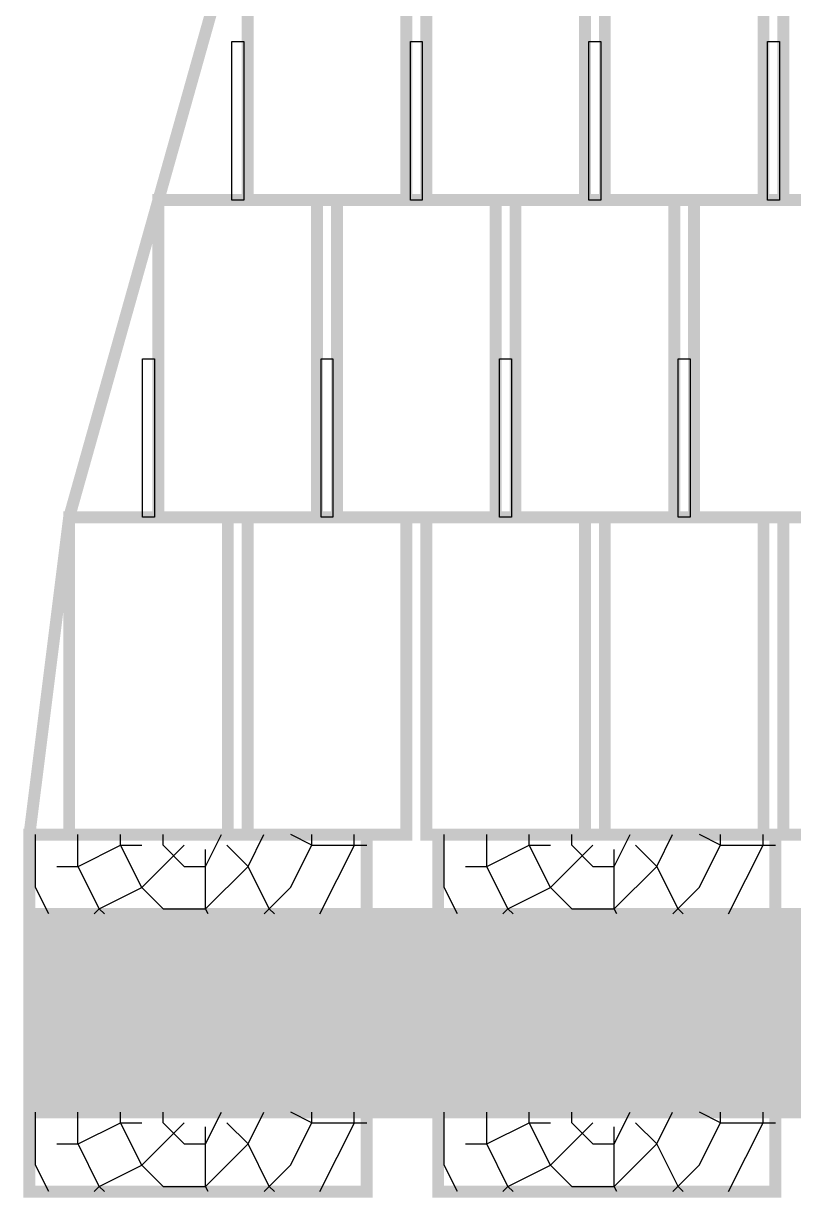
# Model space of a CAD drawing. Header units: millimetres. Extents: x -300689 to 10556, y -104928 to 107291.
# Drawn here: x -18831.88 to -18804.71, y 27967.05 to 28008.49 of the extents above; entities that cross this region are included whole.
import ezdxf

# ---------------------------------------------------------------- set-up
doc = ezdxf.new("R2010")
doc.units = ezdxf.units.MM
doc.layers.add('линии', color=7, linetype='Continuous')

msp = doc.modelspace()

# ---------------------------------------------------------------- hatches: boundary and pattern name
at = {"layer": 'линии', "linetype": 'ByBlock', "ltscale": 0.25}
h = msp.add_hatch(dxfattribs=at)
h.set_pattern_fill('TRONCO', color=256, scale=15, style=0, pattern_type=2)
h.set_pattern_definition([(0, (2006.531, 1046.974), (15, 15), [4.5, -10.5]), (0, (2006.531, 1047.724), (15, 15), [4.5, -10.5]), (0, (2007.281, 1049.224), (15, 15), [3, -12]), (0, (2008.031, 1050.724), (15, 15), [2.25, -12.75]), (0, (2008.031, 1052.224), (15, 15), [1.5, -13.5]), (0, (2004.281, 1053.724), (15, 15), [0.75, -3.75, 0.75, -9.75]), (0, (2006.531, 1054.474), (15, 15), [0.75, -6, 2.25, -6]), (0, (2009.531, 1055.224), (15, 15), [0.75, -0.75, 0.75, -12.75]), (0, (2008.781, 1055.974), (15, 15), [0.75, -14.25]), (0, (2008.031, 1057.474), (15, 15), [2.25, -12.75]), (0, (2008.031, 1058.974), (15, 15), [3, -12]), (0, (2007.281, 1060.474), (15, 15), [3.75, -4.5, 0.75, -6]), (90, (2001.281, 1051.474), (-15, 15), [0.75, -1.5, 3.75, -9]), (90, (2002.031, 1052.974), (-15, 15), [0.75, -0.75, 2.25, -11.25]), (90, (2002.781, 1058.974), (-15, 15), [1.5, -13.5]), (90, (2003.531, 1052.974), (-15, 15), [3, -4.5, 0.75, -6.75]), (90, (2004.281, 1061.224), (-15, 15), [0.75, -14.25]), (90, (2005.031, 1053.724), (-15, 15), [2.25, -12.75]), (90, (2006.531, 1054.474), (-15, 15), [1.5, -13.5]), (90, (2008.031, 1054.474), (-15, 15), [0.75, -2.25, 2.25, -9.75]), (90, (2008.781, 1055.224), (-15, 15), [0.75, -14.25]), (90, (2009.531, 1052.224), (-15, 15), [2.1, -12.9]), (90, (2010.281, 1049.224), (-15, 15), [1.5, -13.5]), (90, (2011.781, 1055.224), (-15, 15), [0.75, -14.25]), (90, (2013.281, 1054.474), (-15, 15), [2.25, -12.75]), (90, (2014.781, 1054.474), (-15, 15), [2.25, -12.75]), (45, (2012.531, 1048.474), (2e-15, 15), [1.06065, -1.06065, 1.06065, -18.0312534]), (45, (2009.531, 1052.224), (2e-15, 15), [2.1213, -19.0919034]), (45, (2003.531, 1059.724), (2e-15, 15), [2.1213, -19.0919034]), (45, (2006.531, 1055.974), (2e-15, 15), [2.1213, -19.0919034]), (45, (2007.281, 1052.974), (2e-15, 15), [2.1213, -19.0919034]), (45, (2011.781, 1049.974), (2e-15, 15), [2.1213, -19.0919034]), (45, (2010.281, 1050.724), (2e-15, 15), [3.18198, -18.0312234]), (45, (2005.781, 1057.474), (2e-15, 15), [1.06065, -20.1525534]), (45, (2005.031, 1058.974), (2e-15, 15), [1.06065, -20.1525534]), (45, (2011.031, 1058.974), (2e-15, 15), [1.06065, -20.1525534]), (45, (2005.031, 1051.474), (2e-15, 15), [1.06065, -20.1525534]), (45, (2013.281, 1056.724), (2e-15, 15), [1.06065, -20.1525534]), (45, (2008.031, 1055.224), (2e-15, 15), [1.06065, -20.1525534]), (45, (2009.531, 1056.724), (2e-15, 15), [1.06065, -20.1525534]), (135, (2008.781, 1053.724), (-15, 2e-15), [1.06065, -1.06065, 3.18198, -15.9099234]), (135, (2011.031, 1053.724), (-15, 2e-15), [1.06065, -20.1525534]), (135, (2011.031, 1048.474), (-15, 2e-15), [1.06065, -20.1525534]), (135, (2008.031, 1052.224), (-15, 2e-15), [1.06065, -20.1525534]), (135, (2010.281, 1055.224), (-15, 2e-15), [1.06065, -20.1525534]), (135, (2006.531, 1051.474), (-15, 2e-15), [1.06065, -20.1525534]), (135, (2012.531, 1051.474), (-15, 2e-15), [1.06065, -20.1525534]), (135, (2002.031, 1046.974), (-15, 2e-15), [1.06065, -20.1525534]), (135, (2002.781, 1047.724), (-15, 2e-15), [2.1213, -19.0919034]), (135, (2003.531, 1048.474), (-15, 2e-15), [2.1213, -19.0919034]), (135, (2005.031, 1048.474), (-15, 2e-15), [2.1213, -19.0919034]), (135, (2005.781, 1049.974), (-15, 2e-15), [2.1213, -19.0919034]), (135, (2011.781, 1055.974), (-15, 2e-15), [2.1213, -19.0919034]), (135, (2014.781, 1048.474), (-15, 2e-15), [2.1213, -19.0919034]), (135, (2015.531, 1060.474), (-15, 2e-15), [2.1213, -19.0919034]), (135, (2015.531, 1058.974), (-15, 2e-15), [2.1213, -19.0919034]), (135, (2014.031, 1058.224), (-15, 2e-15), [2.1213, -19.0919034]), (135, (2003.531, 1058.224), (-15, 2e-15), [3.18198, -18.0312234]), (135, (2013.281, 1056.724), (-15, 2e-15), [3.18198, -18.0312234]), (26.565051, (2005.0314, 1061.224), (15, 6e-09), [1.677, -31.8640197]), (26.565051, (2005.0314, 1053.724), (15, 6e-09), [1.677, -31.8640197]), (26.565051, (2006.5314, 1058.224), (15, 6e-09), [1.677, -31.8640197]), (26.565051, (2011.0314, 1047.724), (15, 6e-09), [1.677, -31.8640197]), (26.565051, (2010.2814, 1049.224), (15, 6e-09), [1.677, -31.8640197]), (26.565051, (2005.7814, 1052.224), (15, 6e-09), [1.677, -31.8640197]), (26.565051, (2005.7814, 1059.724), (15, 6e-09), [1.677, -31.8640197]), (26.565051, (2010.2814, 1055.224), (15, 6e-09), [3.354, -30.1870197]), (63.434949, (2010.2814, 1057.474), (8e-10, 15), [1.677, -31.8640197]), (63.434949, (2012.5314, 1052.974), (8e-10, 15), [1.677, -31.8640197]), (63.434949, (2005.0314, 1055.974), (8e-10, 15), [1.677, -31.8640197]), (63.434949, (2002.0314, 1056.724), (8e-10, 15), [1.677, -31.8640197]), (63.434949, (2011.0314, 1053.724), (8e-10, 15), [1.677, -31.8640197]), (63.434949, (2009.5314, 1053.724), (8e-10, 15), [1.677, -31.8640197]), (63.434949, (2003.5314, 1055.974), (8e-10, 15), [3.354, -30.1870197]), (63.434949, (2014.7814, 1050.724), (8e-10, 15), [3.354, -30.1870197]), (63.434949, (2013.2814, 1051.474), (8e-10, 15), [3.354, -30.1870197]), (116.565051, (2001.2814, 1049.224), (-6e-09, 15), [1.677, -31.8640197]), (116.565051, (2001.2814, 1057.474), (-6e-09, 15), [1.677, -31.8640197]), (116.565051, (2004.2814, 1046.974), (-6e-09, 15), [1.677, -31.8640197]), (116.565051, (2002.7814, 1060.474), (-6e-09, 15), [1.677, -31.8640197]), (116.565051, (2004.2814, 1051.474), (-6e-09, 15), [1.677, -31.8640197]), (116.565051, (2007.2814, 1052.974), (-6e-09, 15), [1.677, -31.8640197]), (116.565051, (2008.7814, 1055.974), (-6e-09, 15), [1.677, -31.8640197]), (116.565051, (2002.0314, 1049.974), (4.8e-06, 15.0000024), [1.677, -31.8640197]), (116.565051, (2005.7814, 1052.224), (-6e-09, 15), [1.677, -31.8640197]), (116.565051, (2010.2814, 1050.724), (-6e-09, 15), [1.677, -31.8640197]), (116.565051, (2011.7814, 1052.224), (-6e-09, 15), [1.677, -31.8640197]), (116.565051, (2014.7814, 1056.724), (-6e-09, 15), [1.677, -31.8640197]), (116.565051, (2003.5314, 1061.224), (-6e-09, 15), [1.677, -31.8640197]), (116.565051, (2001.2814, 1060.474), (-6e-09, 15), [3.354, -30.1870197]), (116.565051, (2003.5314, 1049.974), (-6e-09, 15), [3.354, -30.1870197]), (153.434949, (2001.2814, 1047.724), (-15, 8e-10), [1.677, -31.8640197]), (153.434949, (2014.0314, 1046.974), (-15, 8e-10), [1.677, -31.8640197]), (153.434949, (2013.2814, 1054.474), (-15, 8e-10), [1.677, -31.8640197]), (153.434949, (2007.2814, 1049.224), (-15, 8e-10), [1.677, -31.8640197]), (153.434949, (2006.5314, 1047.724), (-15, 8e-10), [1.677, -31.8640197]), (153.434949, (2008.0314, 1050.724), (-15, 8e-10), [1.677, -31.8640197]), (153.434949, (2012.5314, 1059.724), (-15, 8e-10), [1.677, -31.8640197]), (153.434949, (2014.0314, 1060.474), (-15, 8e-10), [3.354, -30.1870197])])
h.paths.add_polyline_path([(-18819.7712, 27979.8552), (-18823.9712, 27979.8552), (-18831.6712, 27979.8552), (-18831.6712, 27977.0552), (-18819.7712, 27977.0552)])
h = msp.add_hatch(dxfattribs=at)
h.set_pattern_fill('TRONCO', color=256, scale=15, style=0, pattern_type=2)
h.set_pattern_definition([(0, (2020.951, 1046.974), (15, 15), [4.5, -10.5]), (0, (2020.951, 1047.724), (15, 15), [4.5, -10.5]), (0, (2021.701, 1049.224), (15, 15), [3, -12]), (0, (2022.451, 1050.724), (15, 15), [2.25, -12.75]), (0, (2022.451, 1052.224), (15, 15), [1.5, -13.5]), (0, (2018.701, 1053.724), (15, 15), [0.75, -3.75, 0.75, -9.75]), (0, (2020.951, 1054.474), (15, 15), [0.75, -6, 2.25, -6]), (0, (2023.951, 1055.224), (15, 15), [0.75, -0.75, 0.75, -12.75]), (0, (2023.201, 1055.974), (15, 15), [0.75, -14.25]), (0, (2022.451, 1057.474), (15, 15), [2.25, -12.75]), (0, (2022.451, 1058.974), (15, 15), [3, -12]), (0, (2021.701, 1060.474), (15, 15), [3.75, -4.5, 0.75, -6]), (90, (2015.701, 1051.474), (-15, 15), [0.75, -1.5, 3.75, -9]), (90, (2016.451, 1052.974), (-15, 15), [0.75, -0.75, 2.25, -11.25]), (90, (2017.201, 1058.974), (-15, 15), [1.5, -13.5]), (90, (2017.951, 1052.974), (-15, 15), [3, -4.5, 0.75, -6.75]), (90, (2018.701, 1061.224), (-15, 15), [0.75, -14.25]), (90, (2019.451, 1053.724), (-15, 15), [2.25, -12.75]), (90, (2020.951, 1054.474), (-15, 15), [1.5, -13.5]), (90, (2022.451, 1054.474), (-15, 15), [0.75, -2.25, 2.25, -9.75]), (90, (2023.201, 1055.224), (-15, 15), [0.75, -14.25]), (90, (2023.951, 1052.224), (-15, 15), [2.1, -12.9]), (90, (2024.701, 1049.224), (-15, 15), [1.5, -13.5]), (90, (2026.201, 1055.224), (-15, 15), [0.75, -14.25]), (90, (2027.701, 1054.474), (-15, 15), [2.25, -12.75]), (90, (2029.201, 1054.474), (-15, 15), [2.25, -12.75]), (45, (2026.951, 1048.474), (2e-15, 15), [1.06065, -1.06065, 1.06065, -18.0312534]), (45, (2023.951, 1052.224), (2e-15, 15), [2.1213, -19.0919034]), (45, (2017.951, 1059.724), (2e-15, 15), [2.1213, -19.0919034]), (45, (2020.951, 1055.974), (2e-15, 15), [2.1213, -19.0919034]), (45, (2021.701, 1052.974), (2e-15, 15), [2.1213, -19.0919034]), (45, (2026.201, 1049.974), (2e-15, 15), [2.1213, -19.0919034]), (45, (2024.701, 1050.724), (2e-15, 15), [3.18198, -18.0312234]), (45, (2020.201, 1057.474), (2e-15, 15), [1.06065, -20.1525534]), (45, (2019.451, 1058.974), (2e-15, 15), [1.06065, -20.1525534]), (45, (2025.451, 1058.974), (2e-15, 15), [1.06065, -20.1525534]), (45, (2019.451, 1051.474), (2e-15, 15), [1.06065, -20.1525534]), (45, (2027.701, 1056.724), (2e-15, 15), [1.06065, -20.1525534]), (45, (2022.451, 1055.224), (2e-15, 15), [1.06065, -20.1525534]), (45, (2023.951, 1056.724), (2e-15, 15), [1.06065, -20.1525534]), (135, (2023.201, 1053.724), (-15, 2e-15), [1.06065, -1.06065, 3.18198, -15.9099234]), (135, (2025.451, 1053.724), (-15, 2e-15), [1.06065, -20.1525534]), (135, (2025.451, 1048.474), (-15, 2e-15), [1.06065, -20.1525534]), (135, (2022.451, 1052.224), (-15, 2e-15), [1.06065, -20.1525534]), (135, (2024.701, 1055.224), (-15, 2e-15), [1.06065, -20.1525534]), (135, (2020.951, 1051.474), (-15, 2e-15), [1.06065, -20.1525534]), (135, (2026.951, 1051.474), (-15, 2e-15), [1.06065, -20.1525534]), (135, (2016.451, 1046.974), (-15, 2e-15), [1.06065, -20.1525534]), (135, (2017.201, 1047.724), (-15, 2e-15), [2.1213, -19.0919034]), (135, (2017.951, 1048.474), (-15, 2e-15), [2.1213, -19.0919034]), (135, (2019.451, 1048.474), (-15, 2e-15), [2.1213, -19.0919034]), (135, (2020.201, 1049.974), (-15, 2e-15), [2.1213, -19.0919034]), (135, (2026.201, 1055.974), (-15, 2e-15), [2.1213, -19.0919034]), (135, (2029.201, 1048.474), (-15, 2e-15), [2.1213, -19.0919034]), (135, (2029.951, 1060.474), (-15, 2e-15), [2.1213, -19.0919034]), (135, (2029.951, 1058.974), (-15, 2e-15), [2.1213, -19.0919034]), (135, (2028.451, 1058.224), (-15, 2e-15), [2.1213, -19.0919034]), (135, (2017.951, 1058.224), (-15, 2e-15), [3.18198, -18.0312234]), (135, (2027.701, 1056.724), (-15, 2e-15), [3.18198, -18.0312234]), (26.565051, (2019.4514, 1061.224), (15, 6e-09), [1.677, -31.8640197]), (26.565051, (2019.4514, 1053.724), (15, 6e-09), [1.677, -31.8640197]), (26.565051, (2020.9514, 1058.224), (15, 6e-09), [1.677, -31.8640197]), (26.565051, (2025.4514, 1047.724), (15, 6e-09), [1.677, -31.8640197]), (26.565051, (2024.7014, 1049.224), (15, 6e-09), [1.677, -31.8640197]), (26.565051, (2020.2014, 1052.224), (15, 6e-09), [1.677, -31.8640197]), (26.565051, (2020.2014, 1059.724), (15, 6e-09), [1.677, -31.8640197]), (26.565051, (2024.7014, 1055.224), (15, 6e-09), [3.354, -30.1870197]), (63.434949, (2024.7014, 1057.474), (8e-10, 15), [1.677, -31.8640197]), (63.434949, (2026.9514, 1052.974), (8e-10, 15), [1.677, -31.8640197]), (63.434949, (2019.4514, 1055.974), (8e-10, 15), [1.677, -31.8640197]), (63.434949, (2016.4514, 1056.724), (8e-10, 15), [1.677, -31.8640197]), (63.434949, (2025.4514, 1053.724), (8e-10, 15), [1.677, -31.8640197]), (63.434949, (2023.9514, 1053.724), (8e-10, 15), [1.677, -31.8640197]), (63.434949, (2017.9514, 1055.974), (8e-10, 15), [3.354, -30.1870197]), (63.434949, (2029.2014, 1050.724), (8e-10, 15), [3.354, -30.1870197]), (63.434949, (2027.7014, 1051.474), (8e-10, 15), [3.354, -30.1870197]), (116.565051, (2015.7014, 1049.224), (-6e-09, 15), [1.677, -31.8640197]), (116.565051, (2015.7014, 1057.474), (-6e-09, 15), [1.677, -31.8640197]), (116.565051, (2018.7014, 1046.974), (-6e-09, 15), [1.677, -31.8640197]), (116.565051, (2017.2014, 1060.474), (-6e-09, 15), [1.677, -31.8640197]), (116.565051, (2018.7014, 1051.474), (-6e-09, 15), [1.677, -31.8640197]), (116.565051, (2021.7014, 1052.974), (-6e-09, 15), [1.677, -31.8640197]), (116.565051, (2023.2014, 1055.974), (-6e-09, 15), [1.677, -31.8640197]), (116.565051, (2016.4514, 1049.974), (4.8e-06, 15.0000024), [1.677, -31.8640197]), (116.565051, (2020.2014, 1052.224), (-6e-09, 15), [1.677, -31.8640197]), (116.565051, (2024.7014, 1050.724), (-6e-09, 15), [1.677, -31.8640197]), (116.565051, (2026.2014, 1052.224), (-6e-09, 15), [1.677, -31.8640197]), (116.565051, (2029.2014, 1056.724), (-6e-09, 15), [1.677, -31.8640197]), (116.565051, (2017.9514, 1061.224), (-6e-09, 15), [1.677, -31.8640197]), (116.565051, (2015.7014, 1060.474), (-6e-09, 15), [3.354, -30.1870197]), (116.565051, (2017.9514, 1049.974), (-6e-09, 15), [3.354, -30.1870197]), (153.434949, (2015.7014, 1047.724), (-15, 8e-10), [1.677, -31.8640197]), (153.434949, (2028.4514, 1046.974), (-15, 8e-10), [1.677, -31.8640197]), (153.434949, (2027.7014, 1054.474), (-15, 8e-10), [1.677, -31.8640197]), (153.434949, (2021.7014, 1049.224), (-15, 8e-10), [1.677, -31.8640197]), (153.434949, (2020.9514, 1047.724), (-15, 8e-10), [1.677, -31.8640197]), (153.434949, (2022.4514, 1050.724), (-15, 8e-10), [1.677, -31.8640197]), (153.434949, (2026.9514, 1059.724), (-15, 8e-10), [1.677, -31.8640197]), (153.434949, (2028.4514, 1060.474), (-15, 8e-10), [3.354, -30.1870197])])
h.paths.add_polyline_path([(-18805.3512, 27979.8552), (-18809.5512, 27979.8552), (-18817.2512, 27979.8552), (-18817.2512, 27977.0552), (-18805.3512, 27977.0552)])
h = msp.add_hatch(dxfattribs=at)
h.set_pattern_fill('WOOD6', color=256, scale=15, style=0, pattern_type=2)
h.set_pattern_definition([(355.6014, (2011.7064, 1051.4738), (14.999993315, 3.5635e-05), [0.97788, -194.598165]), (4.3987, (2011.7064, 1050.2738), (179.999997117, 14.99997534), [0.97788, -194.598195]), (356.9874, (2011.2564, 1056.8738), (15.000002688, 5.1454e-05), [1.426965, -283.967445]), (3.0127, (2011.2564, 1057.7738), (269.999996397, 14.999588758), [1.426965, -283.967475]), (355.4262, (2010.8064, 1052.8988), (195.00000465, -14.999579286), [1.880985, -374.317035]), (4.5739, (2010.8064, 1048.8488), (179.999996657, 14.999938349), [1.880985, -374.317095]), (358.1525, (2010.3564, 1055.5238), (14.9999981436, 2.4515e-05), [2.326215, -462.91563]), (1.8476, (2010.35645, 1059.1237), (450.0000069646, 14.9999150966), [2.326215, -462.91566]), (353.4182, (2010.7314, 1054.3988), (135.000000096, -14.999655349), [1.962945, -390.62451]), (4.5739, (2010.8064, 1047.1988), (179.999996657, 14.999938349), [1.880985, -374.317095]), (1.8476, (2010.35645, 1060.3987), (450.0000069646, 14.9999150966), [2.326215, -462.91566]), (0, (2001.281, 1047.349), (0, 15), [2.1, -12.9]), (0, (2001.281, 1048.999), (0, 15), [2.1, -12.9]), (0, (2001.281, 1052.749), (0, 15), [2.1, -12.9]), (359.209, (2001.28139, 1055.10385), (1095.00000000063, -15.01459266966), [2.17521, -2173.032075]), (359.5225, (2001.28139, 1056.29882), (14.99999580085, -1.272605e-05), [3.000105, -1797.0624]), (12.609, (2001.28139, 1057.60505), (1005.0000006512, 225.0072490914), [1.46022, -1166.71323]), (351.4686, (2001.2814, 1057.0988), (104.999998633, -15.001184524), [1.516785, -301.839945]), (0.4775, (2001.28139, 1058.34881), (1784.9999981823, 15.0014394533), [3.000105, -1797.0624]), (0.7899, (2001.28139, 1059.54383), (1080.000004869, 15.09568219), [2.17521, -1092.92886]), (0.7899, (2001.28139, 1060.81883), (1080.000004869, 15.09568219), [2.17521, -1092.92886]), (6.0724, (2003.3814, 1052.74882), (420.0000038747, 44.9995790312), [3.54489, -705.43317]), (353.9277, (2003.3814, 1048.99882), (285.0000001245, -29.999216484), [3.54489, -705.433035]), (6.0724, (2003.4564, 1055.07382), (420.0000038747, 44.9995790312), [3.54489, -705.43317]), (353.9277, (2003.4561, 1059.5737), (285.0000001245, -29.999216484), [3.54489, -705.433035]), (15.9453, (2005.1814, 1050.8738), (44.99999488, 14.99992285), [1.092015, -108.109575]), (10.954, (2003.7564, 1051.4738), (75.00000023, 14.9999100154), [2.368155, -471.261345]), (349.0461, (2003.7564, 1050.2738), (389.999996273, -74.998855849), [2.368155, -471.26118]), (10.954, (2004.2814, 1056.2738), (75.00000023, 14.9999100154), [2.368155, -471.261345]), (349.0461, (2004.2814, 1058.3738), (389.999996273, -74.998855849), [2.368155, -471.26118]), (4.7636, (2003.0814, 1054.0988), (164.999999247, 14.999871744), [3.61248, -177.01143]), (353.9277, (2003.3814, 1047.34882), (285.0000001245, -29.999216484), [3.54489, -705.433035]), (353.9277, (2003.4561, 1060.8487), (285.0000001245, -29.999216484), [3.54489, -705.433035]), (336.8016, (2004.1314, 1057.7738), (74.99999629, -29.99969702), [1.14237, -113.09406]), (353.9911, (2002.7064, 1057.9238), (149.999992608, -14.999724822), [1.432875, -285.14166]), (3.3664, (2001.2814, 1051.3282), (240.000001035, 14.99974469), [2.479275, -252.9615]), (356.6337, (2001.2814, 1050.4194), (14.999994393, 4.2062e-05), [2.479275, -252.96147]), (1.5911, (2001.2814, 1054.04882), (524.999998724, 14.9996296586), [1.80069, -538.4076]), (0, (2006.906, 1053.124), (0, 15), [1.875, -13.125]), (0, (2006.906, 1048.624), (0, 15), [1.875, -13.125]), (341.5652, (2008.8564, 1051.174), (14.9999969, 4.37e-05), [0.94869, -46.485435]), (353.2903, (2007.5814, 1051.3238), (134.999996454, -14.999667341), [1.28379, -255.47478]), (6.3401, (2006.2314, 1051.1738), (120.00000231, 14.99981259), [1.35831, -134.47245]), (10.6196, (2007.6564, 1050.2738), (74.999991453, 14.99993078), [1.22091, -242.96136]), (22.6198, (2008.8564, 1050.4988), (105.000001395, 44.999859053), [0.975, -194.02491]), (0, (2006.081, 1051.924), (0, 15), [2.85, -12.15]), (0, (2006.081, 1049.824), (0, 15), [2.85, -12.15]), (3.3664, (2006.6064, 1056.7238), (240.000001035, 14.99974469), [2.55441, -252.886365]), (356.6337, (2006.6064, 1057.9238), (14.999994393, 4.2062e-05), [2.55441, -252.88635]), (0, (2006.906, 1046.974), (0, 15), [1.875, -13.125]), (341.5652, (2005.1814, 1050.874), (14.9999969, 4.37e-05), [1.6602, -45.773925]), (355.2365, (2006.7564, 1050.3488), (15.000003016, 2.962e-05), [0.90312, -179.72076]), (7.4314, (2002.7814, 1056.8738), (224.999996321, 29.999966745), [1.73961, -346.182795]), (18.4349, (2004.5064, 1057.099), (29.9999923, 14.9999713), [0.71151, -46.722645]), (353.66, (2008.7814, 1053.1238), (15.00000474, 5.6825e-05), [2.037465, -133.793265]), (6.3401, (2008.7814, 1048.6238), (120.00000231, 14.99981259), [2.037465, -133.793295]), (1.273, (2006.9814, 1055.44882), (659.9999993455, 14.9996579463), [3.37584, -671.790795]), (358.7271, (2006.98125, 1059.199), (14.9999974207, 3.80382e-05), [3.37584, -671.790765]), (351.0275, (2008.9314, 1051.9238), (194.999997826, -29.999551048), [1.442655, -287.088]), (0, (2006.681, 1054.399), (0, 15), [4.05, -10.95]), (6.3401, (2008.7814, 1046.9738), (120.00000231, 14.99981259), [2.037465, -133.793295]), (358.7271, (2006.98125, 1060.474), (14.9999974207, 3.80382e-05), [3.37584, -671.790765]), (350.5378, (2010.3564, 1051.6988), (15.00000116, 3.2e-05), [1.368615, -89.872785]), (0, (2009.156, 1056.874), (0, 15), [2.1, -12.9]), (0, (2009.156, 1057.774), (0, 15), [2.1, -12.9]), (9.211, (2008.9314, 1049.8238), (90.0000054405, 14.9999652617), [2.811255, -559.43865]), (6.4916, (2014.55666, 1060.62257), (1845.00000512392, 210.02702593847), [1.73586, -2519.42874]), (6.4916, (2014.55666, 1059.34757), (1845.00000512392, 210.02702593847), [1.73586, -2519.42874]), (10.0418, (2013.88139, 1057.92382), (1439.999996804, 255.1269461351), [2.437335, -1718.932665]), (352.093, (2012.6814, 1056.7988), (435.0000015705, -59.998736351), [3.63456, -541.54869]), (353.5515, (2014.55639, 1055.29882), (929.9999964604, -105.0286787675), [1.73598, -2670.1686]), (357.1373, (2013.8814, 1054.0988), (14.99999521, -7.1179e-05), [1.501875, -298.872975]), (1.7899, (2013.8814, 1052.6738), (465.000000996, 14.999917566), [2.40117, -477.833145]), (0, (2015.081, 1051.324), (0, 15), [1.2, -13.8]), (0, (2015.081, 1050.424), (0, 15), [1.2, -13.8]), (358.2101, (2013.8814, 1049.0738), (14.999998975, 6.5254e-06), [2.40117, -477.833145]), (358.2101, (2013.8814, 1047.4238), (14.999998975, 6.5254e-06), [2.40117, -477.833145]), (356.4238, (2012.6814, 1052.7488), (15.000006043, 3.05e-05), [1.20234, -239.265915]), (3.5763, (2012.6814, 1048.9988), (224.999994844, 14.999859824), [1.20234, -239.265945]), (356.4238, (2012.6814, 1055.4488), (15.000006043, 3.05e-05), [1.20234, -239.265915]), (3.5763, (2012.6813, 1059.1987), (224.999994844, 14.999859824), [1.20234, -239.265945]), (356.4238, (2012.6814, 1051.3988), (15.000006043, 3.05e-05), [1.20234, -239.265915]), (3.5763, (2012.6814, 1050.3488), (224.999994844, 14.999859824), [1.20234, -239.265945]), (356.4238, (2012.6814, 1054.1738), (15.000006043, 3.05e-05), [1.20234, -239.265915]), (3.5763, (2012.6814, 1047.3488), (224.999994844, 14.999859824), [1.20234, -239.265945]), (3.5763, (2012.6813, 1060.4737), (224.999994844, 14.999859824), [1.20234, -239.265945]), (3.5763, (2012.6814, 1057.8488), (224.999994844, 14.999859824), [1.20234, -239.265945]), (353.66, (2013.8814, 1055.3738), (15.00000474, 5.6825e-05), [0.679155, -135.151575]), (6.3401, (2013.8814, 1059.2739), (120.00000231, 14.99981259), [0.679155, -135.151605]), (6.3401, (2013.8814, 1060.5489), (120.00000231, 14.99981259), [0.679155, -135.151605]), (0.2731, (2013.881, 1051.324), (-7e-06, 15.0000054), [1.200015, -13.80015]), (0, (2013.881, 1050.424), (0, 15), [1.2, -13.8]), (341.5652, (2015.6064, 1057.324), (14.9999969, 4.37e-05), [0.71151, -46.722615]), (22.6198, (2015.6064, 1057.3238), (105.000001395, 44.999859053), [0.73125, -194.26866]), (1.5911, (2015.3814, 1054.0238), (524.999998724, 14.9996296586), [0.90036, -539.30793])])
h.paths.add_polyline_path([(-18747.6712, 27977.0552), (-18831.6712, 27977.0552), (-18831.6712, 27970.0552), (-18819.7712, 27970.0552), (-18747.6712, 27970.0552)])
h = msp.add_hatch(dxfattribs=at)
h.set_pattern_fill('TRONCO', color=256, scale=15, style=0, pattern_type=2)
h.set_pattern_definition([(0, (2006.531, 1037.174), (15, 15), [4.5, -10.5]), (0, (2006.531, 1037.924), (15, 15), [4.5, -10.5]), (0, (2007.281, 1039.424), (15, 15), [3, -12]), (0, (2008.031, 1040.924), (15, 15), [2.25, -12.75]), (0, (2008.031, 1042.424), (15, 15), [1.5, -13.5]), (0, (2004.281, 1043.924), (15, 15), [0.75, -3.75, 0.75, -9.75]), (0, (2006.531, 1044.674), (15, 15), [0.75, -6, 2.25, -6]), (0, (2009.531, 1045.424), (15, 15), [0.75, -0.75, 0.75, -12.75]), (0, (2008.781, 1046.174), (15, 15), [0.75, -14.25]), (0, (2008.031, 1047.674), (15, 15), [2.25, -12.75]), (0, (2008.031, 1049.174), (15, 15), [3, -12]), (0, (2007.281, 1050.674), (15, 15), [3.75, -4.5, 0.75, -6]), (90, (2001.281, 1041.674), (-15, 15), [0.75, -1.5, 3.75, -9]), (90, (2002.031, 1043.174), (-15, 15), [0.75, -0.75, 2.25, -11.25]), (90, (2002.781, 1049.174), (-15, 15), [1.5, -13.5]), (90, (2003.531, 1043.174), (-15, 15), [3, -4.5, 0.75, -6.75]), (90, (2004.281, 1051.424), (-15, 15), [0.75, -14.25]), (90, (2005.031, 1043.924), (-15, 15), [2.25, -12.75]), (90, (2006.531, 1044.674), (-15, 15), [1.5, -13.5]), (90, (2008.031, 1044.674), (-15, 15), [0.75, -2.25, 2.25, -9.75]), (90, (2008.781, 1045.424), (-15, 15), [0.75, -14.25]), (90, (2009.531, 1042.424), (-15, 15), [2.1, -12.9]), (90, (2010.281, 1039.424), (-15, 15), [1.5, -13.5]), (90, (2011.781, 1045.424), (-15, 15), [0.75, -14.25]), (90, (2013.281, 1044.674), (-15, 15), [2.25, -12.75]), (90, (2014.781, 1044.674), (-15, 15), [2.25, -12.75]), (45, (2012.531, 1038.674), (2e-15, 15), [1.06065, -1.06065, 1.06065, -18.0312534]), (45, (2009.531, 1042.424), (2e-15, 15), [2.1213, -19.0919034]), (45, (2003.531, 1049.924), (2e-15, 15), [2.1213, -19.0919034]), (45, (2006.531, 1046.174), (2e-15, 15), [2.1213, -19.0919034]), (45, (2007.281, 1043.174), (2e-15, 15), [2.1213, -19.0919034]), (45, (2011.781, 1040.174), (2e-15, 15), [2.1213, -19.0919034]), (45, (2010.281, 1040.924), (2e-15, 15), [3.18198, -18.0312234]), (45, (2005.781, 1047.674), (2e-15, 15), [1.06065, -20.1525534]), (45, (2005.031, 1049.174), (2e-15, 15), [1.06065, -20.1525534]), (45, (2011.031, 1049.174), (2e-15, 15), [1.06065, -20.1525534]), (45, (2005.031, 1041.674), (2e-15, 15), [1.06065, -20.1525534]), (45, (2013.281, 1046.924), (2e-15, 15), [1.06065, -20.1525534]), (45, (2008.031, 1045.424), (2e-15, 15), [1.06065, -20.1525534]), (45, (2009.531, 1046.924), (2e-15, 15), [1.06065, -20.1525534]), (135, (2008.781, 1043.924), (-15, 2e-15), [1.06065, -1.06065, 3.18198, -15.9099234]), (135, (2011.031, 1043.924), (-15, 2e-15), [1.06065, -20.1525534]), (135, (2011.031, 1038.674), (-15, 2e-15), [1.06065, -20.1525534]), (135, (2008.031, 1042.424), (-15, 2e-15), [1.06065, -20.1525534]), (135, (2010.281, 1045.424), (-15, 2e-15), [1.06065, -20.1525534]), (135, (2006.531, 1041.674), (-15, 2e-15), [1.06065, -20.1525534]), (135, (2012.531, 1041.674), (-15, 2e-15), [1.06065, -20.1525534]), (135, (2002.031, 1037.174), (-15, 2e-15), [1.06065, -20.1525534]), (135, (2002.781, 1037.924), (-15, 2e-15), [2.1213, -19.0919034]), (135, (2003.531, 1038.674), (-15, 2e-15), [2.1213, -19.0919034]), (135, (2005.031, 1038.674), (-15, 2e-15), [2.1213, -19.0919034]), (135, (2005.781, 1040.174), (-15, 2e-15), [2.1213, -19.0919034]), (135, (2011.781, 1046.174), (-15, 2e-15), [2.1213, -19.0919034]), (135, (2014.781, 1038.674), (-15, 2e-15), [2.1213, -19.0919034]), (135, (2015.531, 1050.674), (-15, 2e-15), [2.1213, -19.0919034]), (135, (2015.531, 1049.174), (-15, 2e-15), [2.1213, -19.0919034]), (135, (2014.031, 1048.424), (-15, 2e-15), [2.1213, -19.0919034]), (135, (2003.531, 1048.424), (-15, 2e-15), [3.18198, -18.0312234]), (135, (2013.281, 1046.924), (-15, 2e-15), [3.18198, -18.0312234]), (26.565051, (2005.0314, 1051.424), (15, 6e-09), [1.677, -31.8640197]), (26.565051, (2005.0314, 1043.924), (15, 6e-09), [1.677, -31.8640197]), (26.565051, (2006.5314, 1048.424), (15, 6e-09), [1.677, -31.8640197]), (26.565051, (2011.0314, 1037.924), (15, 6e-09), [1.677, -31.8640197]), (26.565051, (2010.2814, 1039.424), (15, 6e-09), [1.677, -31.8640197]), (26.565051, (2005.7814, 1042.424), (15, 6e-09), [1.677, -31.8640197]), (26.565051, (2005.7814, 1049.924), (15, 6e-09), [1.677, -31.8640197]), (26.565051, (2010.2814, 1045.424), (15, 6e-09), [3.354, -30.1870197]), (63.434949, (2010.2814, 1047.674), (8e-10, 15), [1.677, -31.8640197]), (63.434949, (2012.5314, 1043.174), (8e-10, 15), [1.677, -31.8640197]), (63.434949, (2005.0314, 1046.174), (8e-10, 15), [1.677, -31.8640197]), (63.434949, (2002.0314, 1046.924), (8e-10, 15), [1.677, -31.8640197]), (63.434949, (2011.0314, 1043.924), (8e-10, 15), [1.677, -31.8640197]), (63.434949, (2009.5314, 1043.924), (8e-10, 15), [1.677, -31.8640197]), (63.434949, (2003.5314, 1046.174), (8e-10, 15), [3.354, -30.1870197]), (63.434949, (2014.7814, 1040.924), (8e-10, 15), [3.354, -30.1870197]), (63.434949, (2013.2814, 1041.674), (8e-10, 15), [3.354, -30.1870197]), (116.565051, (2001.2814, 1039.424), (-6e-09, 15), [1.677, -31.8640197]), (116.565051, (2001.2814, 1047.674), (-6e-09, 15), [1.677, -31.8640197]), (116.565051, (2004.2814, 1037.174), (-6e-09, 15), [1.677, -31.8640197]), (116.565051, (2002.7814, 1050.674), (-6e-09, 15), [1.677, -31.8640197]), (116.565051, (2004.2814, 1041.674), (-6e-09, 15), [1.677, -31.8640197]), (116.565051, (2007.2814, 1043.174), (-6e-09, 15), [1.677, -31.8640197]), (116.565051, (2008.7814, 1046.174), (-6e-09, 15), [1.677, -31.8640197]), (116.565051, (2002.0314, 1040.174), (4.8e-06, 15.0000024), [1.677, -31.8640197]), (116.565051, (2005.7814, 1042.424), (-6e-09, 15), [1.677, -31.8640197]), (116.565051, (2010.2814, 1040.924), (-6e-09, 15), [1.677, -31.8640197]), (116.565051, (2011.7814, 1042.424), (-6e-09, 15), [1.677, -31.8640197]), (116.565051, (2014.7814, 1046.924), (-6e-09, 15), [1.677, -31.8640197]), (116.565051, (2003.5314, 1051.424), (-6e-09, 15), [1.677, -31.8640197]), (116.565051, (2001.2814, 1050.674), (-6e-09, 15), [3.354, -30.1870197]), (116.565051, (2003.5314, 1040.174), (-6e-09, 15), [3.354, -30.1870197]), (153.434949, (2001.2814, 1037.924), (-15, 8e-10), [1.677, -31.8640197]), (153.434949, (2014.0314, 1037.174), (-15, 8e-10), [1.677, -31.8640197]), (153.434949, (2013.2814, 1044.674), (-15, 8e-10), [1.677, -31.8640197]), (153.434949, (2007.2814, 1039.424), (-15, 8e-10), [1.677, -31.8640197]), (153.434949, (2006.5314, 1037.924), (-15, 8e-10), [1.677, -31.8640197]), (153.434949, (2008.0314, 1040.924), (-15, 8e-10), [1.677, -31.8640197]), (153.434949, (2012.5314, 1049.924), (-15, 8e-10), [1.677, -31.8640197]), (153.434949, (2014.0314, 1050.674), (-15, 8e-10), [3.354, -30.1870197])])
h.paths.add_polyline_path([(-18819.7712, 27970.0552), (-18823.9712, 27970.0552), (-18831.6712, 27970.0552), (-18831.6712, 27967.2552), (-18819.7712, 27967.2552)])
h = msp.add_hatch(dxfattribs=at)
h.set_pattern_fill('TRONCO', color=256, scale=15, style=0, pattern_type=2)
h.set_pattern_definition([(0, (2020.951, 1037.174), (15, 15), [4.5, -10.5]), (0, (2020.951, 1037.924), (15, 15), [4.5, -10.5]), (0, (2021.701, 1039.424), (15, 15), [3, -12]), (0, (2022.451, 1040.924), (15, 15), [2.25, -12.75]), (0, (2022.451, 1042.424), (15, 15), [1.5, -13.5]), (0, (2018.701, 1043.924), (15, 15), [0.75, -3.75, 0.75, -9.75]), (0, (2020.951, 1044.674), (15, 15), [0.75, -6, 2.25, -6]), (0, (2023.951, 1045.424), (15, 15), [0.75, -0.75, 0.75, -12.75]), (0, (2023.201, 1046.174), (15, 15), [0.75, -14.25]), (0, (2022.451, 1047.674), (15, 15), [2.25, -12.75]), (0, (2022.451, 1049.174), (15, 15), [3, -12]), (0, (2021.701, 1050.674), (15, 15), [3.75, -4.5, 0.75, -6]), (90, (2015.701, 1041.674), (-15, 15), [0.75, -1.5, 3.75, -9]), (90, (2016.451, 1043.174), (-15, 15), [0.75, -0.75, 2.25, -11.25]), (90, (2017.201, 1049.174), (-15, 15), [1.5, -13.5]), (90, (2017.951, 1043.174), (-15, 15), [3, -4.5, 0.75, -6.75]), (90, (2018.701, 1051.424), (-15, 15), [0.75, -14.25]), (90, (2019.451, 1043.924), (-15, 15), [2.25, -12.75]), (90, (2020.951, 1044.674), (-15, 15), [1.5, -13.5]), (90, (2022.451, 1044.674), (-15, 15), [0.75, -2.25, 2.25, -9.75]), (90, (2023.201, 1045.424), (-15, 15), [0.75, -14.25]), (90, (2023.951, 1042.424), (-15, 15), [2.1, -12.9]), (90, (2024.701, 1039.424), (-15, 15), [1.5, -13.5]), (90, (2026.201, 1045.424), (-15, 15), [0.75, -14.25]), (90, (2027.701, 1044.674), (-15, 15), [2.25, -12.75]), (90, (2029.201, 1044.674), (-15, 15), [2.25, -12.75]), (45, (2026.951, 1038.674), (2e-15, 15), [1.06065, -1.06065, 1.06065, -18.0312534]), (45, (2023.951, 1042.424), (2e-15, 15), [2.1213, -19.0919034]), (45, (2017.951, 1049.924), (2e-15, 15), [2.1213, -19.0919034]), (45, (2020.951, 1046.174), (2e-15, 15), [2.1213, -19.0919034]), (45, (2021.701, 1043.174), (2e-15, 15), [2.1213, -19.0919034]), (45, (2026.201, 1040.174), (2e-15, 15), [2.1213, -19.0919034]), (45, (2024.701, 1040.924), (2e-15, 15), [3.18198, -18.0312234]), (45, (2020.201, 1047.674), (2e-15, 15), [1.06065, -20.1525534]), (45, (2019.451, 1049.174), (2e-15, 15), [1.06065, -20.1525534]), (45, (2025.451, 1049.174), (2e-15, 15), [1.06065, -20.1525534]), (45, (2019.451, 1041.674), (2e-15, 15), [1.06065, -20.1525534]), (45, (2027.701, 1046.924), (2e-15, 15), [1.06065, -20.1525534]), (45, (2022.451, 1045.424), (2e-15, 15), [1.06065, -20.1525534]), (45, (2023.951, 1046.924), (2e-15, 15), [1.06065, -20.1525534]), (135, (2023.201, 1043.924), (-15, 2e-15), [1.06065, -1.06065, 3.18198, -15.9099234]), (135, (2025.451, 1043.924), (-15, 2e-15), [1.06065, -20.1525534]), (135, (2025.451, 1038.674), (-15, 2e-15), [1.06065, -20.1525534]), (135, (2022.451, 1042.424), (-15, 2e-15), [1.06065, -20.1525534]), (135, (2024.701, 1045.424), (-15, 2e-15), [1.06065, -20.1525534]), (135, (2020.951, 1041.674), (-15, 2e-15), [1.06065, -20.1525534]), (135, (2026.951, 1041.674), (-15, 2e-15), [1.06065, -20.1525534]), (135, (2016.451, 1037.174), (-15, 2e-15), [1.06065, -20.1525534]), (135, (2017.201, 1037.924), (-15, 2e-15), [2.1213, -19.0919034]), (135, (2017.951, 1038.674), (-15, 2e-15), [2.1213, -19.0919034]), (135, (2019.451, 1038.674), (-15, 2e-15), [2.1213, -19.0919034]), (135, (2020.201, 1040.174), (-15, 2e-15), [2.1213, -19.0919034]), (135, (2026.201, 1046.174), (-15, 2e-15), [2.1213, -19.0919034]), (135, (2029.201, 1038.674), (-15, 2e-15), [2.1213, -19.0919034]), (135, (2029.951, 1050.674), (-15, 2e-15), [2.1213, -19.0919034]), (135, (2029.951, 1049.174), (-15, 2e-15), [2.1213, -19.0919034]), (135, (2028.451, 1048.424), (-15, 2e-15), [2.1213, -19.0919034]), (135, (2017.951, 1048.424), (-15, 2e-15), [3.18198, -18.0312234]), (135, (2027.701, 1046.924), (-15, 2e-15), [3.18198, -18.0312234]), (26.565051, (2019.4514, 1051.424), (15, 6e-09), [1.677, -31.8640197]), (26.565051, (2019.4514, 1043.924), (15, 6e-09), [1.677, -31.8640197]), (26.565051, (2020.9514, 1048.424), (15, 6e-09), [1.677, -31.8640197]), (26.565051, (2025.4514, 1037.924), (15, 6e-09), [1.677, -31.8640197]), (26.565051, (2024.7014, 1039.424), (15, 6e-09), [1.677, -31.8640197]), (26.565051, (2020.2014, 1042.424), (15, 6e-09), [1.677, -31.8640197]), (26.565051, (2020.2014, 1049.924), (15, 6e-09), [1.677, -31.8640197]), (26.565051, (2024.7014, 1045.424), (15, 6e-09), [3.354, -30.1870197]), (63.434949, (2024.7014, 1047.674), (8e-10, 15), [1.677, -31.8640197]), (63.434949, (2026.9514, 1043.174), (8e-10, 15), [1.677, -31.8640197]), (63.434949, (2019.4514, 1046.174), (8e-10, 15), [1.677, -31.8640197]), (63.434949, (2016.4514, 1046.924), (8e-10, 15), [1.677, -31.8640197]), (63.434949, (2025.4514, 1043.924), (8e-10, 15), [1.677, -31.8640197]), (63.434949, (2023.9514, 1043.924), (8e-10, 15), [1.677, -31.8640197]), (63.434949, (2017.9514, 1046.174), (8e-10, 15), [3.354, -30.1870197]), (63.434949, (2029.2014, 1040.924), (8e-10, 15), [3.354, -30.1870197]), (63.434949, (2027.7014, 1041.674), (8e-10, 15), [3.354, -30.1870197]), (116.565051, (2015.7014, 1039.424), (-6e-09, 15), [1.677, -31.8640197]), (116.565051, (2015.7014, 1047.674), (-6e-09, 15), [1.677, -31.8640197]), (116.565051, (2018.7014, 1037.174), (-6e-09, 15), [1.677, -31.8640197]), (116.565051, (2017.2014, 1050.674), (-6e-09, 15), [1.677, -31.8640197]), (116.565051, (2018.7014, 1041.674), (-6e-09, 15), [1.677, -31.8640197]), (116.565051, (2021.7014, 1043.174), (-6e-09, 15), [1.677, -31.8640197]), (116.565051, (2023.2014, 1046.174), (-6e-09, 15), [1.677, -31.8640197]), (116.565051, (2016.4514, 1040.174), (4.8e-06, 15.0000024), [1.677, -31.8640197]), (116.565051, (2020.2014, 1042.424), (-6e-09, 15), [1.677, -31.8640197]), (116.565051, (2024.7014, 1040.924), (-6e-09, 15), [1.677, -31.8640197]), (116.565051, (2026.2014, 1042.424), (-6e-09, 15), [1.677, -31.8640197]), (116.565051, (2029.2014, 1046.924), (-6e-09, 15), [1.677, -31.8640197]), (116.565051, (2017.9514, 1051.424), (-6e-09, 15), [1.677, -31.8640197]), (116.565051, (2015.7014, 1050.674), (-6e-09, 15), [3.354, -30.1870197]), (116.565051, (2017.9514, 1040.174), (-6e-09, 15), [3.354, -30.1870197]), (153.434949, (2015.7014, 1037.924), (-15, 8e-10), [1.677, -31.8640197]), (153.434949, (2028.4514, 1037.174), (-15, 8e-10), [1.677, -31.8640197]), (153.434949, (2027.7014, 1044.674), (-15, 8e-10), [1.677, -31.8640197]), (153.434949, (2021.7014, 1039.424), (-15, 8e-10), [1.677, -31.8640197]), (153.434949, (2020.9514, 1037.924), (-15, 8e-10), [1.677, -31.8640197]), (153.434949, (2022.4514, 1040.924), (-15, 8e-10), [1.677, -31.8640197]), (153.434949, (2026.9514, 1049.924), (-15, 8e-10), [1.677, -31.8640197]), (153.434949, (2028.4514, 1050.674), (-15, 8e-10), [3.354, -30.1870197])])
h.paths.add_polyline_path([(-18805.3512, 27970.0552), (-18809.5512, 27970.0552), (-18817.2512, 27970.0552), (-18817.2512, 27967.2552), (-18805.3512, 27967.2552)])

# ---------------------------------------------------------------- linework, layer by layer
at = {"linetype": 'ByBlock', "ltscale": 0.25, "const_width": 0.42}
for points in [[(-18820.8212, 28024.6552), (-18823.9712, 28013.4552), (-18827.1212, 28002.2552), (-18830.2712, 27991.0552), (-18831.6712, 27979.8552)], [(-18831.6712, 27977.0552), (-18747.6712, 27977.0552), (-18747.6712, 27970.0552), (-18831.6712, 27970.0552), (-18831.6712, 27977.0552)]]:
    msp.add_lwpolyline(points, dxfattribs=at)
for points in [[(-18818.3712, 28013.4552), (-18818.3712, 28002.2552), (-18823.9712, 28002.2552), (-18823.9712, 28013.4552)], [(-18812.0712, 28013.4552), (-18812.0712, 28002.2552), (-18817.6712, 28002.2552), (-18817.6712, 28013.4552)], [(-18805.7712, 28013.4552), (-18805.7712, 28002.2552), (-18811.3712, 28002.2552), (-18811.3712, 28013.4552)], [(-18799.4712, 28013.4552), (-18799.4712, 28002.2552), (-18805.0712, 28002.2552), (-18805.0712, 28013.4552)], [(-18821.5212, 28002.2552), (-18821.5212, 27991.0552), (-18827.1212, 27991.0552), (-18827.1212, 28002.2552)], [(-18815.2212, 28002.2552), (-18815.2212, 27991.0552), (-18820.8212, 27991.0552), (-18820.8212, 28002.2552)], [(-18808.9212, 28002.2552), (-18808.9212, 27991.0552), (-18814.5212, 27991.0552), (-18814.5212, 28002.2552)], [(-18802.6212, 28002.2552), (-18802.6212, 27991.0552), (-18808.2212, 27991.0552), (-18808.2212, 28002.2552)], [(-18824.6712, 27991.0552), (-18824.6712, 27979.8552), (-18830.2712, 27979.8552), (-18830.2712, 27991.0552)], [(-18818.3712, 27991.0552), (-18818.3712, 27979.8552), (-18823.9712, 27979.8552), (-18823.9712, 27991.0552)], [(-18812.0712, 27991.0552), (-18812.0712, 27979.8552), (-18817.6712, 27979.8552), (-18817.6712, 27991.0552)], [(-18805.7712, 27991.0552), (-18805.7712, 27979.8552), (-18811.3712, 27979.8552), (-18811.3712, 27991.0552)], [(-18799.4712, 27991.0552), (-18799.4712, 27979.8552), (-18805.0712, 27979.8552), (-18805.0712, 27991.0552)], [(-18831.6712, 27979.8552), (-18819.7712, 27979.8552), (-18819.7712, 27977.0552), (-18831.6712, 27977.0552)], [(-18817.2512, 27979.8552), (-18805.3512, 27979.8552), (-18805.3512, 27977.0552), (-18817.2512, 27977.0552)], [(-18831.6712, 27970.0552), (-18819.7712, 27970.0552), (-18819.7712, 27967.2552), (-18831.6712, 27967.2552)], [(-18817.2512, 27970.0552), (-18805.3512, 27970.0552), (-18805.3512, 27967.2552), (-18817.2512, 27967.2552)]]:
    msp.add_lwpolyline(points, close=True, dxfattribs=at)
at = {"layer": 'линии', "linetype": 'ByBlock', "ltscale": 0.25}
for points in [[(-18824.5312, 28007.8552), (-18824.1112, 28007.8552), (-18824.1112, 28002.2552), (-18824.5312, 28002.2552)], [(-18818.2312, 28007.8552), (-18817.8112, 28007.8552), (-18817.8112, 28002.2552), (-18818.2312, 28002.2552)], [(-18811.9312, 28007.8552), (-18811.5112, 28007.8552), (-18811.5112, 28002.2552), (-18811.9312, 28002.2552)], [(-18805.6312, 28007.8552), (-18805.2112, 28007.8552), (-18805.2112, 28002.2552), (-18805.6312, 28002.2552)], [(-18827.6812, 27996.6552), (-18827.2612, 27996.6552), (-18827.2612, 27991.0552), (-18827.6812, 27991.0552)], [(-18821.3812, 27996.6552), (-18820.9612, 27996.6552), (-18820.9612, 27991.0552), (-18821.3812, 27991.0552)], [(-18815.0812, 27996.6552), (-18814.6612, 27996.6552), (-18814.6612, 27991.0552), (-18815.0812, 27991.0552)], [(-18808.7812, 27996.6552), (-18808.3612, 27996.6552), (-18808.3612, 27991.0552), (-18808.7812, 27991.0552)]]:
    msp.add_lwpolyline(points, close=True, dxfattribs=at)

doc.saveas('drawing.dxf')
